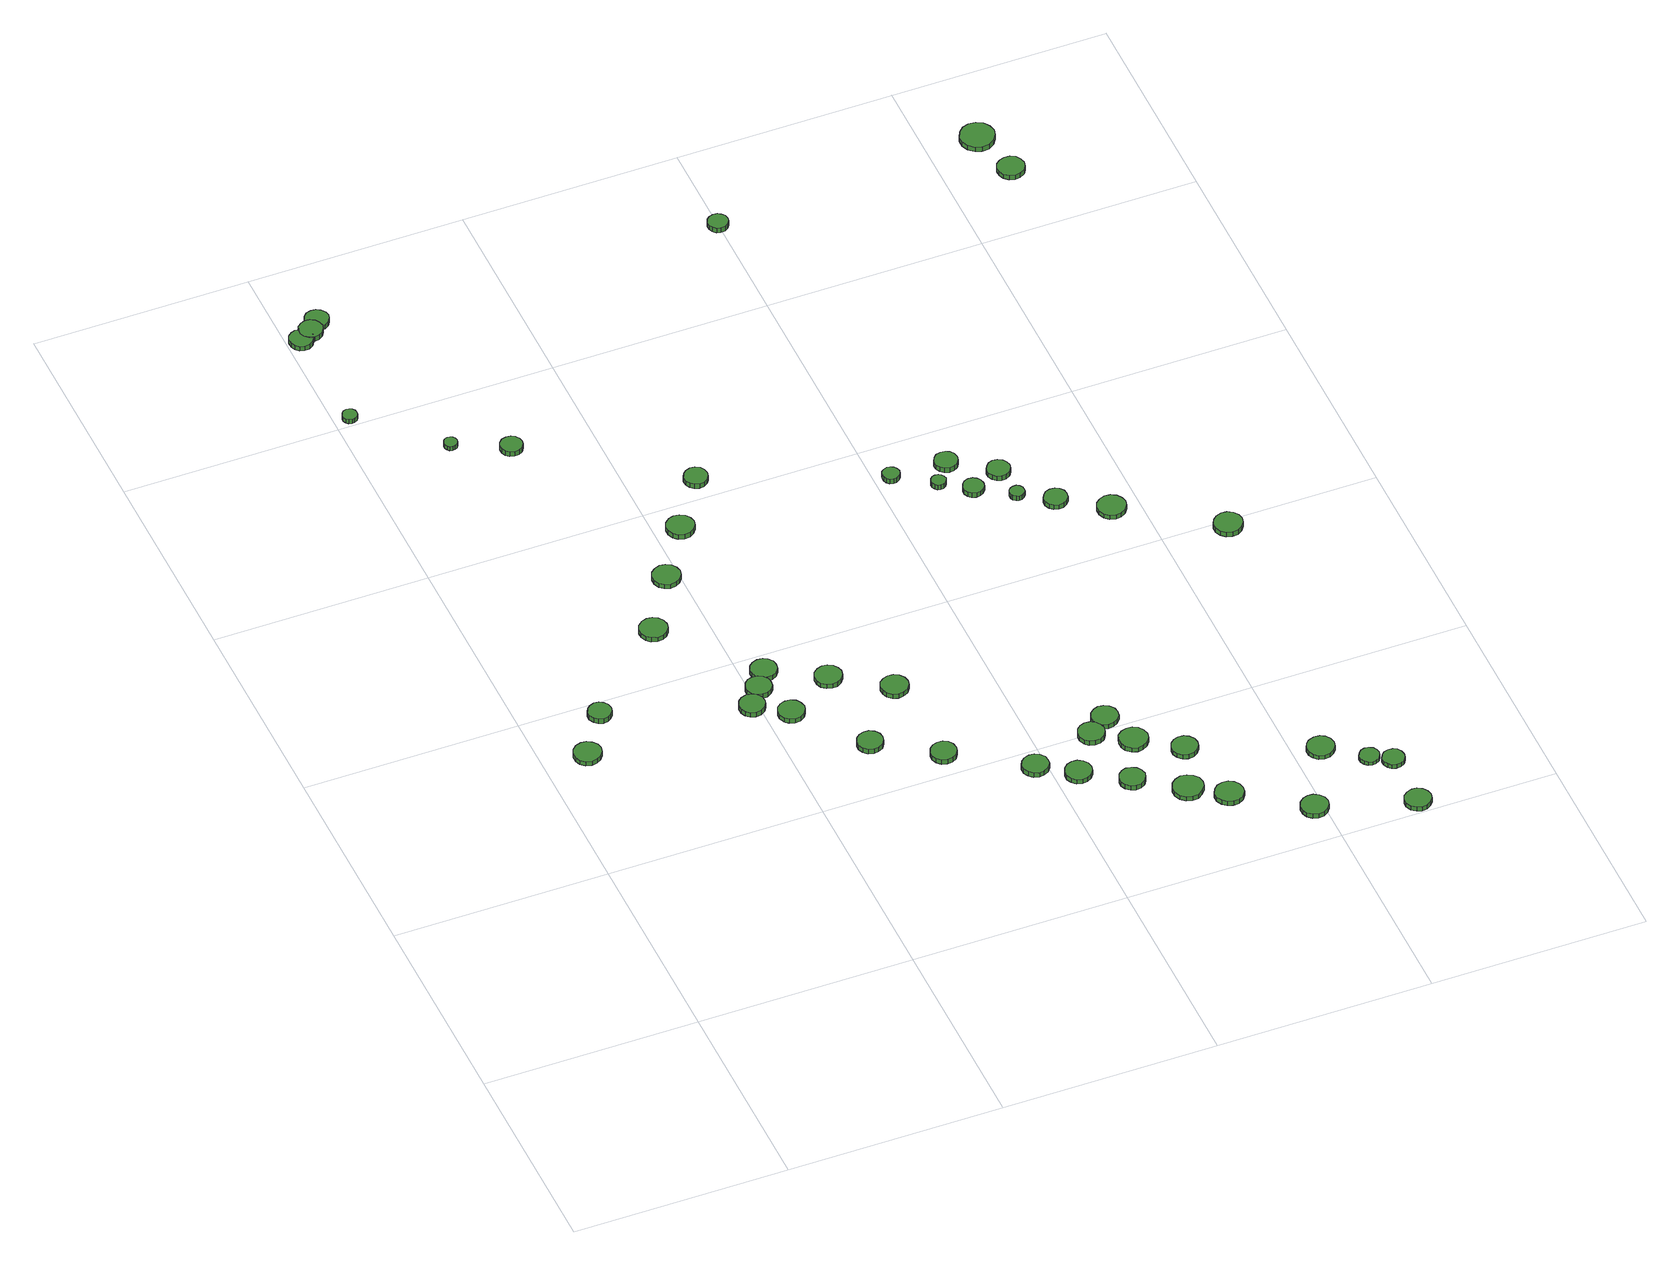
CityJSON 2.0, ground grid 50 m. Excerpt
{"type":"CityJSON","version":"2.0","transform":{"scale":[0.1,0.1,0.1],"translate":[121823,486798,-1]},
"CityObjects":{
"tree1":{"type":"SolitaryVegetationObject","attributes":{"function":"something"},"geometry":[{"type":"MultiSurface","lod":"1","boundaries":[[[0,1,2,3,4,5,6,7,8,9,10,11,12,13,14]],[[15,16,17,18,19,20,21,22,23,24,25,26,27,28,29]],[[0,29,28,1]],[[1,28,27,2]],[[2,27,26,3]],[[3,26,25,4]],[[4,25,24,5]],[[5,24,23,6]],[[6,23,22,7]],[[7,22,21,8]],[[8,21,20,9]],[[9,20,19,10]],[[10,19,18,11]],[[11,18,17,12]],[[12,17,16,13]],[[13,16,15,14]],[[14,15,29,0]]]}]},
"tree2":{"type":"SolitaryVegetationObject","attributes":{"function":"something"},"geometry":[{"type":"MultiSurface","lod":"1","boundaries":[[[30,31,32,33,34,35,36,37,38,39,40,41,42,43,44]],[[45,46,47,48,49,50,51,52,53,54,55,56,57,58,59]],[[30,59,58,31]],[[31,58,57,32]],[[32,57,56,33]],[[33,56,55,34]],[[34,55,54,35]],[[35,54,53,36]],[[36,53,52,37]],[[37,52,51,38]],[[38,51,50,39]],[[39,50,49,40]],[[40,49,48,41]],[[41,48,47,42]],[[42,47,46,43]],[[43,46,45,44]],[[44,45,59,30]]]}]},
"tree3":{"type":"SolitaryVegetationObject","attributes":{"function":"something"},"geometry":[{"type":"MultiSurface","lod":"1","boundaries":[[[60,61,62,63,64,65,66,67,68,69,70,71,72,73,74]],[[75,76,77,78,79,80,81,82,83,84,85,86,87,88,89]],[[60,89,88,61]],[[61,88,87,62]],[[62,87,86,63]],[[63,86,85,64]],[[64,85,84,65]],[[65,84,83,66]],[[66,83,82,67]],[[67,82,81,68]],[[68,81,80,69]],[[69,80,79,70]],[[70,79,78,71]],[[71,78,77,72]],[[72,77,76,73]],[[73,76,75,74]],[[74,75,89,60]]]}]},
"tree4":{"type":"SolitaryVegetationObject","attributes":{"function":"something"},"geometry":[{"type":"MultiSurface","lod":"1","boundaries":[[[90,91,92,93,94,95,96,97,98,99,100,101,102,103,104]],[[105,106,107,108,109,110,111,112,113,114,115,116,117,118,119]],[[90,119,118,91]],[[91,118,117,92]],[[92,117,116,93]],[[93,116,115,94]],[[94,115,114,95]],[[95,114,113,96]],[[96,113,112,97]],[[97,112,111,98]],[[98,111,110,99]],[[99,110,109,100]],[[100,109,108,101]],[[101,108,107,102]],[[102,107,106,103]],[[103,106,105,104]],[[104,105,119,90]]]}]},
"tree5":{"type":"SolitaryVegetationObject","attributes":{"function":"something"},"geometry":[{"type":"MultiSurface","lod":"1","boundaries":[[[120,121,122,123,124,125,126,127,128,129,130,131,132,133,134]],[[135,136,137,138,139,140,141,142,143,144,145,146,147,148,149]],[[120,149,148,121]],[[121,148,147,122]],[[122,147,146,123]],[[123,146,145,124]],[[124,145,144,125]],[[125,144,143,126]],[[126,143,142,127]],[[127,142,141,128]],[[128,141,140,129]],[[129,140,139,130]],[[130,139,138,131]],[[131,138,137,132]],[[132,137,136,133]],[[133,136,135,134]],[[134,135,149,120]]]}]},
"tree6":{"type":"SolitaryVegetationObject","attributes":{"function":"something"},"geometry":[{"type":"MultiSurface","lod":"1","boundaries":[[[150,151,152,153,154,155,156,157,158,159,160,161,162,163,164]],[[165,166,167,168,169,170,171,172,173,174,175,176,177,178,179]],[[150,179,178,151]],[[151,178,177,152]],[[152,177,176,153]],[[153,176,175,154]],[[154,175,174,155]],[[155,174,173,156]],[[156,173,172,157]],[[157,172,171,158]],[[158,171,170,159]],[[159,170,169,160]],[[160,169,168,161]],[[161,168,167,162]],[[162,167,166,163]],[[163,166,165,164]],[[164,165,179,150]]]}]},
"tree7":{"type":"SolitaryVegetationObject","attributes":{"function":"something"},"geometry":[{"type":"MultiSurface","lod":"1","boundaries":[[[180,181,182,183,184,185,186,187,188,189,190,191,192,193,194]],[[195,196,197,198,199,200,201,202,203,204,205,206,207,208,209]],[[180,209,208,181]],[[181,208,207,182]],[[182,207,206,183]],[[183,206,205,184]],[[184,205,204,185]],[[185,204,203,186]],[[186,203,202,187]],[[187,202,201,188]],[[188,201,200,189]],[[189,200,199,190]],[[190,199,198,191]],[[191,198,197,192]],[[192,197,196,193]],[[193,196,195,194]],[[194,195,209,180]]]}]},
"tree8":{"type":"SolitaryVegetationObject","attributes":{"function":"something"},"geometry":[{"type":"MultiSurface","lod":"1","boundaries":[[[210,211,212,213,214,215,216,217,218,219,220,221,222,223,224]],[[225,226,227,228,229,230,231,232,233,234,235,236,237,238,239]],[[210,239,238,211]],[[211,238,237,212]],[[212,237,236,213]],[[213,236,235,214]],[[214,235,234,215]],[[215,234,233,216]],[[216,233,232,217]],[[217,232,231,218]],[[218,231,230,219]],[[219,230,229,220]],[[220,229,228,221]],[[221,228,227,222]],[[222,227,226,223]],[[223,226,225,224]],[[224,225,239,210]]]}]},
"tree9":{"type":"SolitaryVegetationObject","attributes":{"function":"something"},"geometry":[{"type":"MultiSurface","lod":"1","boundaries":[[[240,241,242,243,244,245,246,247,248,249,250,251,252,253,254]],[[255,256,257,258,259,260,261,262,263,264,265,266,267,268,269]],[[240,269,268,241]],[[241,268,267,242]],[[242,267,266,243]],[[243,266,265,244]],[[244,265,264,245]],[[245,264,263,246]],[[246,263,262,247]],[[247,262,261,248]],[[248,261,260,249]],[[249,260,259,250]],[[250,259,258,251]],[[251,258,257,252]],[[252,257,256,253]],[[253,256,255,254]],[[254,255,269,240]]]}]},
"tree10":{"type":"SolitaryVegetationObject","attributes":{"function":"something"},"geometry":[{"type":"MultiSurface","lod":"1","boundaries":[[[270,271,272,273,274,275,276,277,278,279,280,281,282,283,284]],[[285,286,287,288,289,290,291,292,293,294,295,296,297,298,299]],[[270,299,298,271]],[[271,298,297,272]],[[272,297,296,273]],[[273,296,295,274]],[[274,295,294,275]],[[275,294,293,276]],[[276,293,292,277]],[[277,292,291,278]],[[278,291,290,279]],[[279,290,289,280]],[[280,289,288,281]],[[281,288,287,282]],[[282,287,286,283]],[[283,286,285,284]],[[284,285,299,270]]]}]},
"tree11":{"type":"SolitaryVegetationObject","attributes":{"function":"something"},"geometry":[{"type":"MultiSurface","lod":"1","boundaries":[[[300,301,302,303,304,305,306,307,308,309,310,311,312,313,314]],[[315,316,317,318,319,320,321,322,323,324,325,326,327,328,329]],[[300,329,328,301]],[[301,328,327,302]],[[302,327,326,303]],[[303,326,325,304]],[[304,325,324,305]],[[305,324,323,306]],[[306,323,322,307]],[[307,322,321,308]],[[308,321,320,309]],[[309,320,319,310]],[[310,319,318,311]],[[311,318,317,312]],[[312,317,316,313]],[[313,316,315,314]],[[314,315,329,300]]]}]},
"tree12":{"type":"SolitaryVegetationObject","attributes":{"function":"something"},"geometry":[{"type":"MultiSurface","lod":"1","boundaries":[[[330,331,332,333,334,335,336,337,338,339,340,341,342,343,344]],[[345,346,347,348,349,350,351,352,353,354,355,356,357,358,359]],[[330,359,358,331]],[[331,358,357,332]],[[332,357,356,333]],[[333,356,355,334]],[[334,355,354,335]],[[335,354,353,336]],[[336,353,352,337]],[[337,352,351,338]],[[338,351,350,339]],[[339,350,349,340]],[[340,349,348,341]],[[341,348,347,342]],[[342,347,346,343]],[[343,346,345,344]],[[344,345,359,330]]]}]},
"tree13":{"type":"SolitaryVegetationObject","attributes":{"function":"something"},"geometry":[{"type":"MultiSurface","lod":"1","boundaries":[[[360,361,362,363,364,365,366,367,368,369,370,371,372,373,374]],[[375,376,377,378,379,380,381,382,383,384,385,386,387,388,389]],[[360,389,388,361]],[[361,388,387,362]],[[362,387,386,363]],[[363,386,385,364]],[[364,385,384,365]],[[365,384,383,366]],[[366,383,382,367]],[[367,382,381,368]],[[368,381,380,369]],[[369,380,379,370]],[[370,379,378,371]],[[371,378,377,372]],[[372,377,376,373]],[[373,376,375,374]],[[374,375,389,360]]]}]},
"tree14":{"type":"SolitaryVegetationObject","attributes":{"function":"something"},"geometry":[{"type":"MultiSurface","lod":"1","boundaries":[[[390,391,392,393,394,395,396,397,398,399,400,401,402,403,404]],[[405,406,407,408,409,410,411,412,413,414,415,416,417,418,419]],[[390,419,418,391]],[[391,418,417,392]],[[392,417,416,393]],[[393,416,415,394]],[[394,415,414,395]],[[395,414,413,396]],[[396,413,412,397]],[[397,412,411,398]],[[398,411,410,399]],[[399,410,409,400]],[[400,409,408,401]],[[401,408,407,402]],[[402,407,406,403]],[[403,406,405,404]],[[404,405,419,390]]]}]},
"tree15":{"type":"SolitaryVegetationObject","attributes":{"function":"something"},"geometry":[{"type":"MultiSurface","lod":"1","boundaries":[[[420,421,422,423,424,425,426,427,428,429,430,431,432,433,434]],[[435,436,437,438,439,440,441,442,443,444,445,446,447,448,449]],[[420,449,448,421]],[[421,448,447,422]],[[422,447,446,423]],[[423,446,445,424]],[[424,445,444,425]],[[425,444,443,426]],[[426,443,442,427]],[[427,442,441,428]],[[428,441,440,429]],[[429,440,439,430]],[[430,439,438,431]],[[431,438,437,432]],[[432,437,436,433]],[[433,436,435,434]],[[434,435,449,420]]]}]},
"tree16":{"type":"SolitaryVegetationObject","attributes":{"function":"something"},"geometry":[{"type":"MultiSurface","lod":"1","boundaries":[[[450,451,452,453,454,455,456,457,458,459,460,461,462,463,464]],[[465,466,467,468,469,470,471,472,473,474,475,476,477,478,479]],[[450,479,478,451]],[[451,478,477,452]],[[452,477,476,453]],[[453,476,475,454]],[[454,475,474,455]],[[455,474,473,456]],[[456,473,472,457]],[[457,472,471,458]],[[458,471,470,459]],[[459,470,469,460]],[[460,469,468,461]],[[461,468,467,462]],[[462,467,466,463]],[[463,466,465,464]],[[464,465,479,450]]]}]},
"tree17":{"type":"SolitaryVegetationObject","attributes":{"function":"something"},"geometry":[{"type":"MultiSurface","lod":"1","boundaries":[[[480,481,482,483,484,485,486,487,488,489,490,491,492,493,494]],[[495,496,497,498,499,500,501,502,503,504,505,506,507,508,509]],[[480,509,508,481]],[[481,508,507,482]],[[482,507,506,483]],[[483,506,505,484]],[[484,505,504,485]],[[485,504,503,486]],[[486,503,502,487]],[[487,502,501,488]],[[488,501,500,489]],[[489,500,499,490]],[[490,499,498,491]],[[491,498,497,492]],[[492,497,496,493]],[[493,496,495,494]],[[494,495,509,480]]]}]},
"tree18":{"type":"SolitaryVegetationObject","attributes":{"function":"something"},"geometry":[{"type":"MultiSurface","lod":"1","boundaries":[[[510,511,512,513,514,515,516,517,518,519,520,521,522,523,524]],[[525,526,527,528,529,530,531,532,533,534,535,536,537,538,539]],[[510,539,538,511]],[[511,538,537,512]],[[512,537,536,513]],[[513,536,535,514]],[[514,535,534,515]],[[515,534,533,516]],[[516,533,532,517]],[[517,532,531,518]],[[518,531,530,519]],[[519,530,529,520]],[[520,529,528,521]],[[521,528,527,522]],[[522,527,526,523]],[[523,526,525,524]],[[524,525,539,510]]]}]},
"tree19":{"type":"SolitaryVegetationObject","attributes":{"function":"something"},"geometry":[{"type":"MultiSurface","lod":"1","boundaries":[[[540,541,542,543,544,545,546,547,548,549,550,551,552,553,554]],[[555,556,557,558,559,560,561,562,563,564,565,566,567,568,569]],[[540,569,568,541]],[[541,568,567,542]],[[542,567,566,543]],[[543,566,565,544]],[[544,565,564,545]],[[545,564,563,546]],[[546,563,562,547]],[[547,562,561,548]],[[548,561,560,549]],[[549,560,559,550]],[[550,559,558,551]],[[551,558,557,552]],[[552,557,556,553]],[[553,556,555,554]],[[554,555,569,540]]]}]},
"tree20":{"type":"SolitaryVegetationObject","attributes":{"function":"something"},"geometry":[{"type":"MultiSurface","lod":"1","boundaries":[[[570,571,572,573,574,575,576,577,578,579,580,581,582,583,584]],[[585,586,587,588,589,590,591,592,593,594,595,596,597,598,599]],[[570,599,598,571]],[[571,598,597,572]],[[572,597,596,573]],[[573,596,595,574]],[[574,595,594,575]],[[575,594,593,576]],[[576,593,592,577]],[[577,592,591,578]],[[578,591,590,579]],[[579,590,589,580]],[[580,589,588,581]],[[581,588,587,582]],[[582,587,586,583]],[[583,586,585,584]],[[584,585,599,570]]]}]},
"tree21":{"type":"SolitaryVegetationObject","attributes":{"function":"something"},"geometry":[{"type":"MultiSurface","lod":"1","boundaries":[[[600,601,602,603,604,605,606,607,608,609,610,611,612,613,614]],[[615,616,617,618,619,620,621,622,623,624,625,626,627,628,629]],[[600,629,628,601]],[[601,628,627,602]],[[602,627,626,603]],[[603,626,625,604]],[[604,625,624,605]],[[605,624,623,606]],[[606,623,622,607]],[[607,622,621,608]],[[608,621,620,609]],[[609,620,619,610]],[[610,619,618,611]],[[611,618,617,612]],[[612,617,616,613]],[[613,616,615,614]],[[614,615,629,600]]]}]},
"tree22":{"type":"SolitaryVegetationObject","attributes":{"function":"something"},"geometry":[{"type":"MultiSurface","lod":"1","boundaries":[[[630,631,632,633,634,635,636,637,638,639,640,641,642,643,644]],[[645,646,647,648,649,650,651,652,653,654,655,656,657,658,659]],[[630,659,658,631]],[[631,658,657,632]],[[632,657,656,633]],[[633,656,655,634]],[[634,655,654,635]],[[635,654,653,636]],[[636,653,652,637]],[[637,652,651,638]],[[638,651,650,639]],[[639,650,649,640]],[[640,649,648,641]],[[641,648,647,642]],[[642,647,646,643]],[[643,646,645,644]],[[644,645,659,630]]]}]},
"tree23":{"type":"SolitaryVegetationObject","attributes":{"function":"something"},"geometry":[{"type":"MultiSurface","lod":"1","boundaries":[[[660,661,662,663,664,665,666,667,668,669,670,671,672,673,674]],[[675,676,677,678,679,680,681,682,683,684,685,686,687,688,689]],[[660,689,688,661]],[[661,688,687,662]],[[662,687,686,663]],[[663,686,685,664]],[[664,685,684,665]],[[665,684,683,666]],[[666,683,682,667]],[[667,682,681,668]],[[668,681,680,669]],[[669,680,679,670]],[[670,679,678,671]],[[671,678,677,672]],[[672,677,676,673]],[[673,676,675,674]],[[674,675,689,660]]]}]},
"tree24":{"type":"SolitaryVegetationObject","attributes":{"function":"something"},"geometry":[{"type":"MultiSurface","lod":"1","boundaries":[[[690,691,692,693,694,695,696,697,698,699,700,701,702,703,704]],[[705,706,707,708,709,710,711,712,713,714,715,716,717,718,719]],[[690,719,718,691]],[[691,718,717,692]],[[692,717,716,693]],[[693,716,715,694]],[[694,715,714,695]],[[695,714,713,696]],[[696,713,712,697]],[[697,712,711,698]],[[698,711,710,699]],[[699,710,709,700]],[[700,709,708,701]],[[701,708,707,702]],[[702,707,706,703]],[[703,706,705,704]],[[704,705,719,690]]]}]},
"tree25":{"type":"SolitaryVegetationObject","attributes":{"function":"something"},"geometry":[{"type":"MultiSurface","lod":"1","boundaries":[[[720,721,722,723,724,725,726,727,728,729,730,731,732,733,734]],[[735,736,737,738,739,740,741,742,743,744,745,746,747,748,749]],[[720,749,748,721]],[[721,748,747,722]],[[722,747,746,723]],[[723,746,745,724]],[[724,745,744,725]],[[725,744,743,726]],[[726,743,742,727]],[[727,742,741,728]],[[728,741,740,729]],[[729,740,739,730]],[[730,739,738,731]],[[731,738,737,732]],[[732,737,736,733]],[[733,736,735,734]],[[734,735,749,720]]]}]},
"tree26":{"type":"SolitaryVegetationObject","attributes":{"function":"something"},"geometry":[{"type":"MultiSurface","lod":"1","boundaries":[[[750,751,752,753,754,755,756,757,758,759,760,761,762,763,764]],[[765,766,767,768,769,770,771,772,773,774,775,776,777,778,779]],[[750,779,778,751]],[[751,778,777,752]],[[752,777,776,753]],[[753,776,775,754]],[[754,775,774,755]],[[755,774,773,756]],[[756,773,772,757]],[[757,772,771,758]],[[758,771,770,759]],[[759,770,769,760]],[[760,769,768,761]],[[761,768,767,762]],[[762,767,766,763]],[[763,766,765,764]],[[764,765,779,750]]]}]},
"tree27":{"type":"SolitaryVegetationObject","attributes":{"function":"something"},"geometry":[{"type":"MultiSurface","lod":"1","boundaries":[[[780,781,782,783,784,785,786,787,788,789,790,791,792,793,794]],[[795,796,797,798,799,800,801,802,803,804,805,806,807,808,809]],[[780,809,808,781]],[[781,808,807,782]],[[782,807,806,783]],[[783,806,805,784]],[[784,805,804,785]],[[785,804,803,786]],[[786,803,802,787]],[[787,802,801,788]],[[788,801,800,789]],[[789,800,799,790]],[[790,799,798,791]],[[791,798,797,792]],[[792,797,796,793]],[[793,796,795,794]],[[794,795,809,780]]]}]},
"tree28":{"type":"SolitaryVegetationObject","attributes":{"function":"something"},"geometry":[{"type":"MultiSurface","lod":"1","boundaries":[[[810,811,812,813,814,815,816,817,818,819,820,821,822,823,824]],[[825,826,827,828,829,830,831,832,833,834,835,836,837,838,839]],[[810,839,838,811]],[[811,838,837,812]],[[812,837,836,813]],[[813,836,835,814]],[[814,835,834,815]],[[815,834,833,816]],[[816,833,832,817]],[[817,832,831,818]],[[818,831,830,819]],[[819,830,829,820]],[[820,829,828,821]],[[821,828,827,822]],[[822,827,826,823]],[[823,826,825,824]],[[824,825,839,810]]]}]},
"tree29":{"type":"SolitaryVegetationObject","attributes":{"function":"something"},"geometry":[{"type":"MultiSurface","lod":"1","boundaries":[[[840,841,842,843,844,845,846,847,848,849,850,851,852,853,854]],[[855,856,857,858,859,860,861,862,863,864,865,866,867,868,869]],[[840,869,868,841]],[[841,868,867,842]],[[842,867,866,843]],[[843,866,865,844]],[[844,865,864,845]],[[845,864,863,846]],[[846,863,862,847]],[[847,862,861,848]],[[848,861,860,849]],[[849,860,859,850]],[[850,859,858,851]],[[851,858,857,852]],[[852,857,856,853]],[[853,856,855,854]],[[854,855,869,840]]]}]},
"tree30":{"type":"SolitaryVegetationObject","attributes":{"function":"something"},"geometry":[{"type":"MultiSurface","lod":"1","boundaries":[[[870,871,872,873,874,875,876,877,878,879,880,881,882,883,884]],[[885,886,887,888,889,890,891,892,893,894,895,896,897,898,899]],[[870,899,898,871]],[[871,898,897,872]],[[872,897,896,873]],[[873,896,895,874]],[[874,895,894,875]],[[875,894,893,876]],[[876,893,892,877]],[[877,892,891,878]],[[878,891,890,879]],[[879,890,889,880]],[[880,889,888,881]],[[881,888,887,882]],[[882,887,886,883]],[[883,886,885,884]],[[884,885,899,870]]]}]},
"tree31":{"type":"SolitaryVegetationObject","attributes":{"function":"something"},"geometry":[{"type":"MultiSurface","lod":"1","boundaries":[[[900,901,902,903,904,905,906,907,908,909,910,911,912,913,914]],[[915,916,917,918,919,920,921,922,923,924,925,926,927,928,929]],[[900,929,928,901]],[[901,928,927,902]],[[902,927,926,903]],[[903,926,925,904]],[[904,925,924,905]],[[905,924,923,906]],[[906,923,922,907]],[[907,922,921,908]],[[908,921,920,909]],[[909,920,919,910]],[[910,919,918,911]],[[911,918,917,912]],[[912,917,916,913]],[[913,916,915,914]],[[914,915,929,900]]]}]},
"tree32":{"type":"SolitaryVegetationObject","attributes":{"function":"something"},"geometry":[{"type":"MultiSurface","lod":"1","boundaries":[[[930,931,932,933,934,935,936,937,938,939,940,941,942,943,944]],[[945,946,947,948,949,950,951,952,953,954,955,956,957,958,959]],[[930,959,958,931]],[[931,958,957,932]],[[932,957,956,933]],[[933,956,955,934]],[[934,955,954,935]],[[935,954,953,936]],[[936,953,952,937]],[[937,952,951,938]],[[938,951,950,939]],[[939,950,949,940]],[[940,949,948,941]],[[941,948,947,942]],[[942,947,946,943]],[[943,946,945,944]],[[944,945,959,930]]]}]},
"tree33":{"type":"SolitaryVegetationObject","attributes":{"function":"something"},"geometry":[{"type":"MultiSurface","lod":"1","boundaries":[[[960,961,962,963,964,965,966,967,968,969,970,971,972,973,974]],[[975,976,977,978,979,980,981,982,983,984,985,986,987,988,989]],[[960,989,988,961]],[[961,988,987,962]],[[962,987,986,963]],[[963,986,985,964]],[[964,985,984,965]],[[965,984,983,966]],[[966,983,982,967]],[[967,982,981,968]],[[968,981,980,969]],[[969,980,979,970]],[[970,979,978,971]],[[971,978,977,972]],[[972,977,976,973]],[[973,976,975,974]],[[974,975,989,960]]]}]},
"tree34":{"type":"SolitaryVegetationObject","attributes":{"function":"something"},"geometry":[{"type":"MultiSurface","lod":"1","boundaries":[[[990,991,992,993,994,995,996,997,998,999,1000,1001,1002,1003,1004]],[[1005,1006,1007,1008,1009,1010,1011,1012,1013,1014,1015,1016,1017,1018,1019]],[[990,1019,1018,991]],[[991,1018,1017,992]],[[992,1017,1016,993]],[[993,1016,1015,994]],[[994,1015,1014,995]],[[995,1014,1013,996]],[[996,1013,1012,997]],[[997,1012,1011,998]],[[998,1011,1010,999]],[[999,1010,1009,1000]],[[1000,1009,1008,1001]],[[1001,1008,1007,1002]],[[1002,1007,1006,1003]],[[1003,1006,1005,1004]],[[1004,1005,1019,990]]]}]},
"tree35":{"type":"SolitaryVegetationObject","attributes":{"function":"something"},"geometry":[{"type":"MultiSurface","lod":"1","boundaries":[[[1020,1021,1022,1023,1024,1025,1026,1027,1028,1029,1030,1031,1032,1033,1034]],[[1035,1036,1037,1038,1039,1040,1041,1042,1043,1044,1045,1046,1047,1048,1049]],[[1020,1049,1048,1021]],[[1021,1048,1047,1022]],[[1022,1047,1046,1023]],[[1023,1046,1045,1024]],[[1024,1045,1044,1025]],[[1025,1044,1043,1026]],[[1026,1043,1042,1027]],[[1027,1042,1041,1028]],[[1028,1041,1040,1029]],[[1029,1040,1039,1030]],[[1030,1039,1038,1031]],[[1031,1038,1037,1032]],[[1032,1037,1036,1033]],[[1033,1036,1035,1034]],[[1034,1035,1049,1020]]]}]},
"tree36":{"type":"SolitaryVegetationObject","attributes":{"function":"something"},"geometry":[{"type":"MultiSurface","lod":"1","boundaries":[[[1050,1051,1052,1053,1054,1055,1056,1057,1058,1059,1060,1061,1062,1063,1064]],[[1065,1066,1067,1068,1069,1070,1071,1072,1073,1074,1075,1076,1077,1078,1079]],[[1050,1079,1078,1051]],[[1051,1078,1077,1052]],[[1052,1077,1076,1053]],[[1053,1076,1075,1054]],[[1054,1075,1074,1055]],[[1055,1074,1073,1056]],[[1056,1073,1072,1057]],[[1057,1072,1071,1058]],[[1058,1071,1070,1059]],[[1059,1070,1069,1060]],[[1060,1069,1068,1061]],[[1061,1068,1067,1062]],[[1062,1067,1066,1063]],[[1063,1066,1065,1064]],[[1064,1065,1079,1050]]]}]},
"tree37":{"type":"SolitaryVegetationObject","attributes":{"function":"something"},"geometry":[{"type":"MultiSurface","lod":"1","boundaries":[[[1080,1081,1082,1083,1084,1085,1086,1087,1088,1089,1090,1091,1092,1093,1094]],[[1095,1096,1097,1098,1099,1100,1101,1102,1103,1104,1105,1106,1107,1108,1109]],[[1080,1109,1108,1081]],[[1081,1108,1107,1082]],[[1082,1107,1106,1083]],[[1083,1106,1105,1084]],[[1084,1105,1104,1085]],[[1085,1104,1103,1086]],[[1086,1103,1102,1087]],[[1087,1102,1101,1088]],[[1088,1101,1100,1089]],[[1089,1100,1099,1090]],[[1090,1099,1098,1091]],[[1091,1098,1097,1092]],[[1092,1097,1096,1093]],[[1093,1096,1095,1094]],[[1094,1095,1109,1080]]]}]},
"tree38":{"type":"SolitaryVegetationObject","attributes":{"function":"something"},"geometry":[{"type":"MultiSurface","lod":"1","boundaries":[[[1110,1111,1112,1113,1114,1115,1116,1117,1118,1119,1120,1121,1122,1123,1124]],[[1125,1126,1127,1128,1129,1130,1131,1132,1133,1134,1135,1136,1137,1138,1139]],[[1110,1139,1138,1111]],[[1111,1138,1137,1112]],[[1112,1137,1136,1113]],[[1113,1136,1135,1114]],[[1114,1135,1134,1115]],[[1115,1134,1133,1116]],[[1116,1133,1132,1117]],[[1117,1132,1131,1118]],[[1118,1131,1130,1119]],[[1119,1130,1129,1120]],[[1120,1129,1128,1121]],[[1121,1128,1127,1122]],[[1122,1127,1126,1123]],[[1123,1126,1125,1124]],[[1124,1125,1139,1110]]]}]},
"tree39":{"type":"SolitaryVegetationObject","attributes":{"function":"something"},"geometry":[{"type":"MultiSurface","lod":"1","boundaries":[[[1140,1141,1142,1143,1144,1145,1146,1147,1148,1149,1150,1151,1152,1153,1154]],[[1155,1156,1157,1158,1159,1160,1161,1162,1163,1164,1165,1166,1167,1168,1169]],[[1140,1169,1168,1141]],[[1141,1168,1167,1142]],[[1142,1167,1166,1143]],[[1143,1166,1165,1144]],[[1144,1165,1164,1145]],[[1145,1164,1163,1146]],[[1146,1163,1162,1147]],[[1147,1162,1161,1148]],[[1148,1161,1160,1149]],[[1149,1160,1159,1150]],[[1150,1159,1158,1151]],[[1151,1158,1157,1152]],[[1152,1157,1156,1153]],[[1153,1156,1155,1154]],[[1154,1155,1169,1140]]]}]},
"tree40":{"type":"SolitaryVegetationObject","attributes":{"function":"something"},"geometry":[{"type":"MultiSurface","lod":"1","boundaries":[[[1170,1171,1172,1173,1174,1175,1176,1177,1178,1179,1180,1181,1182,1183,1184]],[[1185,1186,1187,1188,1189,1190,1191,1192,1193,1194,1195,1196,1197,1198,1199]],[[1170,1199,1198,1171]],[[1171,1198,1197,1172]],[[1172,1197,1196,1173]],[[1173,1196,1195,1174]],[[1174,1195,1194,1175]],[[1175,1194,1193,1176]],[[1176,1193,1192,1177]],[[1177,1192,1191,1178]],[[1178,1191,1190,1179]],[[1179,1190,1189,1180]],[[1180,1189,1188,1181]],[[1181,1188,1187,1182]],[[1182,1187,1186,1183]],[[1183,1186,1185,1184]],[[1184,1185,1199,1170]]]}]},
"tree41":{"type":"SolitaryVegetationObject","attributes":{"function":"something"},"geometry":[{"type":"MultiSurface","lod":"1","boundaries":[[[1200,1201,1202,1203,1204,1205,1206,1207,1208,1209,1210,1211,1212,1213,1214]],[[1215,1216,1217,1218,1219,1220,1221,1222,1223,1224,1225,1226,1227,1228,1229]],[[1200,1229,1228,1201]],[[1201,1228,1227,1202]],[[1202,1227,1226,1203]],[[1203,1226,1225,1204]],[[1204,1225,1224,1205]],[[1205,1224,1223,1206]],[[1206,1223,1222,1207]],[[1207,1222,1221,1208]],[[1208,1221,1220,1209]],[[1209,1220,1219,1210]],[[1210,1219,1218,1211]],[[1211,1218,1217,1212]],[[1212,1217,1216,1213]],[[1213,1216,1215,1214]],[[1214,1215,1229,1200]]]}]},
"tree42":{"type":"SolitaryVegetationObject","attributes":{"function":"something"},"geometry":[{"type":"MultiSurface","lod":"1","boundaries":[[[1230,1231,1232,1233,1234,1235,1236,1237,1238,1239,1240,1241,1242,1243,1244]],[[1245,1246,1247,1248,1249,1250,1251,1252,1253,1254,1255,1256,1257,1258,1259]],[[1230,1259,1258,1231]],[[1231,1258,1257,1232]],[[1232,1257,1256,1233]],[[1233,1256,1255,1234]],[[1234,1255,1254,1235]],[[1235,1254,1253,1236]],[[1236,1253,1252,1237]],[[1237,1252,1251,1238]],[[1238,1251,1250,1239]],[[1239,1250,1249,1240]],[[1240,1249,1248,1241]],[[1241,1248,1247,1242]],[[1242,1247,1246,1243]],[[1243,1246,1245,1244]],[[1244,1245,1259,1230]]]}]},
"tree43":{"type":"SolitaryVegetationObject","attributes":{"function":"something"},"geometry":[{"type":"MultiSurface","lod":"1","boundaries":[[[1260,1261,1262,1263,1264,1265,1266,1267,1268,1269,1270,1271,1272,1273,1274]],[[1275,1276,1277,1278,1279,1280,1281,1282,1283,1284,1285,1286,1287,1288,1289]],[[1260,1289,1288,1261]],[[1261,1288,1287,1262]],[[1262,1287,1286,1263]],[[1263,1286,1285,1264]],[[1264,1285,1284,1265]],[[1265,1284,1283,1266]],[[1266,1283,1282,1267]],[[1267,1282,1281,1268]],[[1268,1281,1280,1269]],[[1269,1280,1279,1270]],[[1270,1279,1278,1271]],[[1271,1278,1277,1272]],[[1272,1277,1276,1273]],[[1273,1276,1275,1274]],[[1274,1275,1289,1260]]]}]},
"tree44":{"type":"SolitaryVegetationObject","attributes":{"function":"something"},"geometry":[{"type":"MultiSurface","lod":"1","boundaries":[[[1290,1291,1292,1293,1294,1295,1296,1297,1298,1299,1300,1301,1302,1303,1304]],[[1305,1306,1307,1308,1309,1310,1311,1312,1313,1314,1315,1316,1317,1318,1319]],[[1290,1319,1318,1291]],[[1291,1318,1317,1292]],[[1292,1317,1316,1293]],[[1293,1316,1315,1294]],[[1294,1315,1314,1295]],[[1295,1314,1313,1296]],[[1296,1313,1312,1297]],[[1297,1312,1311,1298]],[[1298,1311,1310,1299]],[[1299,1310,1309,1300]],[[1300,1309,1308,1301]],[[1301,1308,1307,1302]],[[1302,1307,1306,1303]],[[1303,1306,1305,1304]],[[1304,1305,1319,1290]]]}]},
"tree45":{"type":"SolitaryVegetationObject","attributes":{"function":"something"},"geometry":[{"type":"MultiSurface","lod":"1","boundaries":[[[1320,1321,1322,1323,1324,1325,1326,1327,1328,1329,1330,1331,1332,1333,1334]],[[1335,1336,1337,1338,1339,1340,1341,1342,1343,1344,1345,1346,1347,1348,1349]],[[1320,1349,1348,1321]],[[1321,1348,1347,1322]],[[1322,1347,1346,1323]],[[1323,1346,1345,1324]],[[1324,1345,1344,1325]],[[1325,1344,1343,1326]],[[1326,1343,1342,1327]],[[1327,1342,1341,1328]],[[1328,1341,1340,1329]],[[1329,1340,1339,1330]],[[1330,1339,1338,1331]],[[1331,1338,1337,1332]],[[1332,1337,1336,1333]],[[1333,1336,1335,1334]],[[1334,1335,1349,1320]]]}]},
"tree46":{"type":"SolitaryVegetationObject","attributes":{"function":"something"},"geometry":[{"type":"MultiSurface","lod":"1","boundaries":[[[1350,1351,1352,1353,1354,1355,1356,1357,1358,1359,1360,1361,1362,1363,1364]],[[1365,1366,1367,1368,1369,1370,1371,1372,1373,1374,1375,1376,1377,1378,1379]],[[1350,1379,1378,1351]],[[1351,1378,1377,1352]],[[1352,1377,1376,1353]],[[1353,1376,1375,1354]],[[1354,1375,1374,1355]],[[1355,1374,1373,1356]],[[1356,1373,1372,1357]],[[1357,1372,1371,1358]],[[1358,1371,1370,1359]],[[1359,1370,1369,1360]],[[1360,1369,1368,1361]],[[1361,1368,1367,1362]],[[1362,1367,1366,1363]],[[1363,1366,1365,1364]],[[1364,1365,1379,1350]]]}]}
},
"vertices":[
[133,855,20],[130,868,20],[122,878,20],[111,885,20],[98,886,20],[85,882,20],[75,873,20],[70,861,20],[70,848,20],[75,836,20],[85,827,20],[98,823,20],[111,825,20],[122,831,20],[130,842,20],[130,842,8],[122,831,8],[111,825,8],[98,823,8],[85,827,8],[75,836,8],[70,848,8],[70,861,8],[75,873,8],[85,882,8],[98,886,8],[111,885,8],[122,878,8],[130,868,8],[133,855,8],
[201,962,20],[199,973,20],[192,982,20],[183,988,20],[172,989,20],[161,985,20],[153,978,20],[148,968,20],[148,957,20],[153,946,20],[161,939,20],[172,935,20],[183,937,20],[192,942,20],[199,951,20],[199,951,7],[192,942,7],[183,937,7],[172,935,7],[161,939,7],[153,946,7],[148,957,7],[148,968,7],[153,978,7],[161,985,7],[172,989,7],[183,988,7],[192,982,7],[199,973,7],[201,962,7],
[51,2018,24],[50,2025,24],[46,2031,24],[40,2034,24],[33,2035,24],[26,2033,24],[21,2028,24],[18,2021,24],[18,2014,24],[21,2008,24],[26,2003,24],[33,2001,24],[40,2002,24],[46,2005,24],[50,2011,24],[50,2011,12],[46,2005,12],[40,2002,12],[33,2001,12],[26,2003,12],[21,2008,12],[18,2014,12],[18,2021,12],[21,2028,12],[26,2033,12],[33,2035,12],[40,2034,12],[46,2031,12],[50,2025,12],[51,2018,12],
[57,2275,26],[54,2286,26],[48,2295,26],[38,2301,26],[26,2302,26],[16,2299,26],[7,2291,26],[3,2281,26],[3,2269,26],[7,2259,26],[16,2251,26],[26,2248,26],[38,2249,26],[48,2255,26],[54,2264,26],[54,2264,14],[48,2255,14],[38,2249,14],[26,2248,14],[16,2251,14],[7,2259,14],[3,2269,14],[3,2281,14],[7,2291,14],[16,2299,14],[26,2302,14],[38,2301,14],[48,2295,14],[54,2286,14],[57,2275,14],
[412,1154,22],[409,1167,22],[401,1178,22],[390,1185,22],[377,1186,22],[364,1182,22],[354,1173,22],[349,1161,22],[349,1148,22],[354,1136,22],[364,1127,22],[377,1123,22],[390,1124,22],[401,1131,22],[409,1141,22],[409,1141,9],[401,1131,9],[390,1124,9],[377,1123,9],[364,1127,9],[354,1136,9],[349,1148,9],[349,1161,9],[354,1173,9],[364,1182,9],[377,1186,9],[390,1185,9],[401,1178,9],[409,1167,9],[412,1154,9],
[514,855,21],[512,867,21],[505,877,21],[494,883,21],[482,885,21],[470,881,21],[461,873,21],[456,862,21],[456,849,21],[461,838,21],[470,830,21],[482,826,21],[494,828,21],[505,834,21],[512,844,21],[512,844,8],[505,834,8],[494,828,8],[482,826,8],[470,830,8],[461,838,8],[456,849,8],[456,862,8],[461,873,8],[470,881,8],[482,885,8],[494,883,8],[505,877,8],[512,867,8],[514,855,8],
[209,1838,42],[208,1844,42],[204,1849,42],[199,1852,42],[192,1853,42],[186,1851,42],[182,1847,42],[179,1841,42],[179,1835,42],[182,1829,42],[186,1824,42],[192,1822,42],[199,1823,42],[204,1826,42],[208,1831,42],[208,1831,30],[204,1826,30],[199,1823,30],[192,1822,30],[186,1824,30],[182,1829,30],[179,1835,30],[179,1841,30],[182,1847,30],[186,1851,30],[192,1853,30],[199,1852,30],[204,1849,30],[208,1844,30],[209,1838,30],
[87,2294,27],[84,2305,27],[78,2314,27],[68,2320,27],[57,2321,27],[46,2317,27],[37,2310,27],[33,2299,27],[33,2288,27],[37,2278,27],[46,2270,27],[57,2266,27],[68,2268,27],[78,2273,27],[84,2283,27],[84,2283,14],[78,2273,14],[68,2268,14],[57,2266,14],[46,2270,14],[37,2278,14],[33,2288,14],[33,2299,14],[37,2310,14],[46,2317,14],[57,2321,14],[68,2320,14],[78,2314,14],[84,2305,14],[87,2294,14],
[112,2319,26],[109,2330,26],[102,2339,26],[93,2345,26],[81,2346,26],[70,2343,26],[62,2335,26],[57,2325,26],[57,2313,26],[62,2303,26],[70,2295,26],[81,2292,26],[93,2293,26],[102,2299,26],[109,2308,26],[109,2308,14],[102,2299,14],[93,2293,14],[81,2292,14],[70,2295,14],[62,2303,14],[57,2313,14],[57,2325,14],[62,2335,14],[70,2343,14],[81,2346,14],[93,2345,14],[102,2339,14],[109,2330,14],[112,2319,14],
[549,903,20],[547,915,20],[540,925,20],[529,931,20],[517,932,20],[505,929,20],[496,920,20],[491,909,20],[491,897,20],[496,886,20],[505,878,20],[517,874,20],[529,875,20],[540,881,20],[547,891,20],[547,891,7],[540,881,7],[529,875,7],[517,874,7],[505,878,7],[496,886,7],[491,897,7],[491,909,7],[496,920,7],[505,929,7],[517,932,7],[529,931,7],[540,925,7],[547,915,7],[549,903,7],
[586,806,20],[583,818,20],[576,829,20],[565,835,20],[552,836,20],[540,832,20],[531,824,20],[526,812,20],[526,800,20],[531,788,20],[540,780,20],[552,776,20],[565,777,20],[576,784,20],[583,794,20],[583,794,8],[576,784,8],[565,777,8],[552,776,8],[540,780,8],[531,788,8],[526,800,8],[526,812,8],[531,824,8],[540,832,8],[552,836,8],[565,835,8],[576,829,8],[583,818,8],[586,806,8],
[580,949,20],[578,961,20],[570,971,20],[560,977,20],[547,978,20],[535,974,20],[526,966,20],[521,955,20],[521,942,20],[526,931,20],[535,923,20],[547,919,20],[560,920,20],[570,926,20],[578,936,20],[578,936,7],[570,926,7],[560,920,7],[547,919,7],[535,923,7],[526,931,7],[521,942,7],[521,955,7],[526,966,7],[535,974,7],[547,978,7],[560,977,7],[570,971,7],[578,961,7],[580,949,7],
[340,1788,34],[338,1798,34],[332,1807,34],[323,1812,34],[312,1813,34],[302,1810,34],[294,1803,34],[290,1793,34],[290,1783,34],[294,1773,34],[302,1766,34],[312,1763,34],[323,1764,34],[332,1769,34],[338,1778,34],[338,1778,21],[332,1769,21],[323,1764,21],[312,1763,21],[302,1766,21],[294,1773,21],[290,1783,21],[290,1793,21],[294,1803,21],[302,1810,21],[312,1813,21],[323,1812,21],[332,1807,21],[338,1798,21],[340,1788,21],
[501,1294,24],[498,1307,24],[490,1318,24],[479,1324,24],[466,1326,24],[453,1321,24],[443,1313,24],[438,1301,24],[438,1287,24],[443,1275,24],[453,1267,24],[466,1262,24],[479,1264,24],[490,1270,24],[498,1281,24],[498,1281,12],[490,1270,12],[479,1264,12],[466,1262,12],[453,1267,12],[443,1275,12],[438,1287,12],[438,1301,12],[443,1313,12],[453,1321,12],[466,1326,12],[479,1324,12],[490,1318,12],[498,1307,12],[501,1294,12],
[704,654,19],[702,666,19],[695,676,19],[684,682,19],[672,683,19],[660,679,19],[651,671,19],[646,660,19],[646,648,19],[651,637,19],[660,628,19],[672,625,19],[684,626,19],[695,632,19],[702,642,19],[702,642,6],[695,632,6],[684,626,6],[672,625,6],[660,628,6],[651,637,6],[646,648,6],[646,660,6],[651,671,6],[660,679,6],[672,683,6],[684,682,6],[695,676,6],[702,666,6],[704,654,6],
[702,877,19],[699,889,19],[692,899,19],[681,906,19],[668,907,19],[656,903,19],[646,895,19],[641,883,19],[641,870,19],[646,858,19],[656,850,19],[668,846,19],[681,847,19],[692,854,19],[699,864,19],[699,864,7],[692,854,7],[681,847,7],[668,846,7],[656,850,7],[646,858,7],[641,870,7],[641,883,7],[646,895,7],[656,903,7],[668,907,7],[681,906,7],[692,899,7],[699,889,7],[702,877,7],
[837,562,20],[835,574,20],[828,584,20],[817,590,20],[805,591,20],[793,587,20],[784,579,20],[779,568,20],[779,556,20],[784,545,20],[793,536,20],[805,533,20],[817,534,20],[828,540,20],[835,550,20],[835,550,7],[828,540,7],[817,534,7],[805,533,7],[793,536,7],[784,545,7],[779,556,7],[779,568,7],[784,579,7],[793,587,7],[805,591,7],[817,590,7],[828,584,7],[835,574,7],[837,562,7],
[586,1419,30],[583,1432,30],[575,1443,30],[564,1449,30],[551,1451,30],[538,1447,30],[528,1438,30],[523,1426,30],[523,1413,30],[528,1401,30],[538,1392,30],[551,1388,30],[564,1389,30],[575,1396,30],[583,1406,30],[583,1406,17],[575,1396,17],[564,1389,17],[551,1388,17],[538,1392,17],[528,1401,17],[523,1413,17],[523,1426,17],[528,1438,17],[538,1447,17],[551,1451,17],[564,1449,17],[575,1443,17],[583,1432,17],[586,1419,17],
[822,793,19],[819,806,19],[811,817,19],[800,823,19],[787,824,19],[775,820,19],[765,812,19],[760,800,19],[760,787,19],[765,775,19],[775,766,19],[787,762,19],[800,764,19],[811,770,19],[819,781,19],[819,781,7],[811,770,7],[800,764,7],[787,762,7],[775,766,7],[765,775,7],[760,787,7],[760,800,7],[765,812,7],[775,820,7],[787,824,7],[800,823,7],[811,817,7],[819,806,7],[822,793,7],
[668,1542,36],[666,1553,36],[660,1562,36],[650,1568,36],[639,1569,36],[628,1565,36],[620,1558,36],[615,1548,36],[615,1536,36],[620,1526,36],[628,1519,36],[639,1515,36],[650,1516,36],[660,1522,36],[666,1531,36],[666,1531,23],[660,1522,23],[650,1516,23],[639,1515,23],[628,1519,23],[620,1526,23],[615,1536,23],[615,1548,23],[620,1558,23],[628,1565,23],[639,1569,23],[650,1568,23],[660,1562,23],[666,1553,23],[668,1542,23],
[1004,448,20],[1002,461,20],[994,471,20],[983,477,20],[971,478,20],[959,474,20],[950,466,20],[944,455,20],[944,442,20],[950,431,20],[959,422,20],[971,418,20],[983,420,20],[994,426,20],[1002,436,20],[1002,436,7],[994,426,7],[983,420,7],[971,418,7],[959,422,7],[950,431,7],[944,442,7],[944,455,7],[950,466,7],[959,474,7],[971,478,7],[983,477,7],[994,471,7],[1002,461,7],[1004,448,7],
[1083,394,19],[1080,407,19],[1072,417,19],[1061,424,19],[1049,425,19],[1037,421,19],[1027,412,19],[1022,401,19],[1022,388,19],[1027,376,19],[1037,368,19],[1049,364,19],[1061,365,19],[1072,372,19],[1080,382,19],[1080,382,7],[1072,372,7],[1061,365,7],[1049,364,7],[1037,368,7],[1027,376,7],[1022,388,7],[1022,401,7],[1027,412,7],[1037,421,7],[1049,425,7],[1061,424,7],[1072,417,7],[1080,407,7],[1083,394,7],
[1180,330,20],[1177,342,20],[1170,352,20],[1159,358,20],[1147,360,20],[1136,356,20],[1127,348,20],[1122,336,20],[1122,324,20],[1127,313,20],[1136,305,20],[1147,301,20],[1159,302,20],[1170,308,20],[1177,318,20],[1177,318,7],[1170,308,7],[1159,302,7],[1147,301,7],[1136,305,7],[1127,313,7],[1122,324,7],[1122,336,7],[1127,348,7],[1136,356,7],[1147,360,7],[1159,358,7],[1170,352,7],[1177,342,7],[1180,330,7],
[1154,494,20],[1151,506,20],[1144,516,20],[1133,523,20],[1120,524,20],[1108,520,20],[1099,512,20],[1094,500,20],[1094,488,20],[1099,476,20],[1108,468,20],[1120,464,20],[1133,465,20],[1144,472,20],[1151,482,20],[1151,482,7],[1144,472,7],[1133,465,7],[1120,464,7],[1108,468,7],[1099,476,7],[1094,488,7],[1094,500,7],[1099,512,7],[1108,520,7],[1120,524,7],[1133,523,7],[1144,516,7],[1151,506,7],[1154,494,7],
[1285,258,19],[1282,273,19],[1273,284,19],[1261,291,19],[1246,293,19],[1233,288,19],[1222,279,19],[1216,266,19],[1216,251,19],[1222,238,19],[1233,228,19],[1246,224,19],[1261,225,19],[1273,233,19],[1282,244,19],[1282,244,7],[1273,233,7],[1261,225,7],[1246,224,7],[1233,228,7],[1222,238,7],[1216,251,7],[1216,266,7],[1222,279,7],[1233,288,7],[1246,293,7],[1261,291,7],[1273,284,7],[1282,273,7],[1285,258,7],
[1200,530,19],[1198,543,19],[1190,553,19],[1179,559,19],[1167,561,19],[1155,557,19],[1145,548,19],[1140,537,19],[1140,524,19],[1145,513,19],[1155,504,19],[1167,500,19],[1179,502,19],[1190,508,19],[1198,518,19],[1198,518,7],[1190,508,7],[1179,502,7],[1167,500,7],[1155,504,7],[1145,513,7],[1140,524,7],[1140,537,7],[1145,548,7],[1155,557,7],[1167,561,7],[1179,559,7],[1190,553,7],[1198,543,7],[1200,530,7],
[1233,442,19],[1230,456,19],[1222,467,19],[1210,474,19],[1197,475,19],[1184,471,19],[1173,462,19],[1168,449,19],[1168,435,19],[1173,423,19],[1184,414,19],[1197,409,19],[1210,411,19],[1222,418,19],[1230,429,19],[1230,429,7],[1222,418,7],[1210,411,7],[1197,409,7],[1184,414,7],[1173,423,7],[1168,435,7],[1168,449,7],[1173,462,7],[1184,471,7],[1197,475,7],[1210,474,7],[1222,467,7],[1230,456,7],[1233,442,7],
[1358,208,19],[1355,221,19],[1347,232,19],[1335,239,19],[1322,240,19],[1309,236,19],[1299,227,19],[1293,215,19],[1293,201,19],[1299,189,19],[1309,180,19],[1322,176,19],[1335,177,19],[1347,184,19],[1355,195,19],[1355,195,7],[1347,184,7],[1335,177,7],[1322,176,7],[1309,180,7],[1299,189,7],[1293,201,7],[1293,215,7],[1299,227,7],[1309,236,7],[1322,240,7],[1335,239,7],[1347,232,7],[1355,221,7],[1358,208,7],
[1322,377,19],[1320,389,19],[1312,400,19],[1302,406,19],[1289,407,19],[1277,403,19],[1268,395,19],[1263,383,19],[1263,371,19],[1268,360,19],[1277,351,19],[1289,347,19],[1302,349,19],[1312,355,19],[1320,365,19],[1320,365,7],[1312,355,7],[1302,349,7],[1289,347,7],[1277,351,7],[1268,360,7],[1263,371,7],[1263,383,7],[1268,395,7],[1277,403,7],[1289,407,7],[1302,406,7],[1312,400,7],[1320,389,7],[1322,377,7],
[1052,1389,34],[1050,1397,34],[1045,1404,34],[1038,1408,34],[1030,1409,34],[1022,1406,34],[1016,1401,34],[1013,1393,34],[1013,1385,34],[1016,1378,34],[1022,1372,34],[1030,1370,34],[1038,1370,34],[1045,1375,34],[1050,1381,34],[1050,1381,21],[1045,1375,21],[1038,1370,21],[1030,1370,21],[1022,1372,21],[1016,1378,21],[1013,1385,21],[1013,1393,21],[1016,1401,21],[1022,1406,21],[1030,1409,21],[1038,1408,21],[1045,1404,21],[1050,1397,21],[1052,1389,21],
[1510,100,19],[1507,113,19],[1499,123,19],[1488,130,19],[1475,131,19],[1463,127,19],[1453,118,19],[1448,107,19],[1448,94,19],[1453,82,19],[1463,73,19],[1475,69,19],[1488,70,19],[1499,77,19],[1507,87,19],[1507,87,7],[1499,77,7],[1488,70,7],[1475,69,7],[1463,73,7],[1453,82,7],[1448,94,7],[1448,107,7],[1453,118,7],[1463,127,7],[1475,131,7],[1488,130,7],[1499,123,7],[1507,113,7],[1510,100,7],
[1136,1331,33],[1134,1338,33],[1130,1343,33],[1124,1347,33],[1117,1348,33],[1110,1346,33],[1105,1341,33],[1102,1334,33],[1102,1327,33],[1105,1321,33],[1110,1316,33],[1117,1314,33],[1124,1315,33],[1130,1318,33],[1134,1324,33],[1134,1324,20],[1130,1318,20],[1124,1315,20],[1117,1314,20],[1110,1316,20],[1105,1321,20],[1102,1327,20],[1102,1334,20],[1105,1341,20],[1110,1346,20],[1117,1348,20],[1124,1347,20],[1130,1343,20],[1134,1338,20],[1136,1331,20],
[1205,1287,32],[1203,1297,32],[1197,1305,32],[1189,1310,32],[1179,1311,32],[1169,1308,32],[1162,1301,32],[1158,1292,32],[1158,1282,32],[1162,1273,32],[1169,1266,32],[1179,1263,32],[1189,1264,32],[1197,1269,32],[1203,1277,32],[1203,1277,19],[1197,1269,19],[1189,1264,19],[1179,1263,19],[1169,1266,19],[1162,1273,19],[1158,1282,19],[1158,1292,19],[1162,1301,19],[1169,1308,19],[1179,1311,19],[1189,1310,19],[1197,1305,19],[1203,1297,19],[1205,1287,19],
[1184,1383,33],[1182,1394,33],[1175,1403,33],[1166,1408,33],[1155,1409,33],[1144,1406,33],[1136,1398,33],[1131,1388,33],[1131,1377,33],[1136,1367,33],[1144,1360,33],[1155,1356,33],[1166,1358,33],[1175,1363,33],[1182,1372,33],[1182,1372,20],[1175,1363,20],[1166,1358,20],[1155,1356,20],[1144,1360,20],[1136,1367,20],[1131,1377,20],[1131,1388,20],[1136,1398,20],[1144,1406,20],[1155,1409,20],[1166,1408,20],[1175,1403,20],[1182,1394,20],[1184,1383,20],
[1278,1235,32],[1277,1242,32],[1273,1248,32],[1267,1252,32],[1259,1252,32],[1253,1250,32],[1247,1245,32],[1245,1239,32],[1245,1232,32],[1247,1225,32],[1253,1221,32],[1259,1218,32],[1267,1219,32],[1273,1223,32],[1277,1228,32],[1277,1228,19],[1273,1223,19],[1267,1219,19],[1259,1218,19],[1253,1221,19],[1247,1225,19],[1245,1232,19],[1245,1239,19],[1247,1245,19],[1253,1250,19],[1259,1252,19],[1267,1252,19],[1273,1248,19],[1277,1242,19],[1278,1235,19],
[1593,263,19],[1590,276,19],[1582,287,19],[1571,293,19],[1558,294,19],[1545,290,19],[1536,282,19],[1530,270,19],[1530,256,19],[1536,244,19],[1545,236,19],[1558,232,19],[1571,233,19],[1582,240,19],[1590,250,19],[1590,250,8],[1582,240,8],[1571,233,8],[1558,232,8],[1545,236,8],[1536,244,8],[1530,256,8],[1530,270,8],[1536,282,8],[1545,290,8],[1558,294,8],[1571,293,8],[1582,287,8],[1590,276,8],[1593,263,8],
[1279,1317,32],[1276,1327,32],[1270,1336,32],[1260,1342,32],[1249,1343,32],[1239,1340,32],[1231,1332,32],[1226,1322,32],[1226,1311,32],[1231,1301,32],[1239,1294,32],[1249,1290,32],[1260,1291,32],[1270,1297,32],[1276,1306,32],[1276,1306,19],[1270,1297,19],[1260,1291,19],[1249,1290,19],[1239,1294,19],[1231,1301,19],[1226,1311,19],[1226,1322,19],[1231,1332,19],[1239,1340,19],[1249,1343,19],[1260,1342,19],[1270,1336,19],[1276,1327,19],[1279,1317,19],
[1020,2266,25],[1018,2276,25],[1012,2283,25],[1004,2288,25],[994,2289,25],[985,2286,25],[978,2280,25],[974,2271,25],[974,2261,25],[978,2253,25],[985,2246,25],[994,2243,25],[1004,2244,25],[1012,2249,25],[1018,2257,25],[1018,2257,12],[1012,2249,12],[1004,2244,12],[994,2243,12],[985,2246,12],[978,2253,12],[974,2261,12],[974,2271,12],[978,2280,12],[985,2286,12],[994,2289,12],[1004,2288,12],[1012,2283,12],[1018,2276,12],[1020,2266,12],
[1357,1186,33],[1355,1197,33],[1348,1206,33],[1339,1211,33],[1328,1212,33],[1317,1209,33],[1309,1201,33],[1304,1191,33],[1304,1180,33],[1309,1170,33],[1317,1163,33],[1328,1159,33],[1339,1161,33],[1348,1166,33],[1355,1175,33],[1355,1175,20],[1348,1166,20],[1339,1161,20],[1328,1159,20],[1317,1163,20],[1309,1170,20],[1304,1180,20],[1304,1191,20],[1309,1201,20],[1317,1209,20],[1328,1212,20],[1339,1211,20],[1348,1206,20],[1355,1197,20],[1357,1186,20],
[1722,33,19],[1719,45,19],[1712,55,19],[1701,62,19],[1689,63,19],[1677,59,19],[1667,51,19],[1662,39,19],[1662,27,19],[1667,15,19],[1677,7,19],[1689,3,19],[1701,4,19],[1712,11,19],[1719,21,19],[1719,21,7],[1712,11,7],[1701,4,7],[1689,3,7],[1677,7,7],[1667,15,7],[1662,27,7],[1662,39,7],[1667,51,7],[1677,59,7],[1689,63,7],[1701,62,7],[1712,55,7],[1719,45,7],[1722,33,7],
[1670,198,18],[1668,207,18],[1663,215,18],[1654,220,18],[1645,221,18],[1636,218,18],[1629,211,18],[1625,203,18],[1625,193,18],[1629,184,18],[1636,178,18],[1645,175,18],[1654,176,18],[1663,181,18],[1668,189,18],[1668,189,8],[1663,181,8],[1654,176,8],[1645,175,8],[1636,178,8],[1629,184,8],[1625,193,8],[1625,203,8],[1629,211,8],[1636,218,8],[1645,221,8],[1654,220,8],[1663,215,8],[1668,207,8],[1670,198,8],
[1717,171,19],[1715,181,19],[1709,190,19],[1700,195,19],[1689,196,19],[1679,193,19],[1672,186,19],[1667,176,19],[1667,166,19],[1672,156,19],[1679,149,19],[1689,146,19],[1700,147,19],[1709,152,19],[1715,161,19],[1715,161,8],[1709,152,8],[1700,147,8],[1689,146,8],[1679,149,8],[1672,156,8],[1667,166,8],[1667,176,8],[1672,186,8],[1679,193,8],[1689,196,8],[1700,195,8],[1709,190,8],[1715,181,8],[1717,171,8],
[1464,1115,33],[1461,1128,33],[1453,1139,33],[1441,1146,33],[1428,1147,33],[1415,1143,33],[1405,1134,33],[1400,1122,33],[1400,1108,33],[1405,1096,33],[1415,1087,33],[1428,1083,33],[1441,1084,33],[1453,1091,33],[1461,1102,33],[1461,1102,21],[1453,1091,21],[1441,1084,21],[1428,1083,21],[1415,1087,21],[1405,1096,21],[1400,1108,21],[1400,1122,21],[1405,1134,21],[1415,1143,21],[1428,1147,21],[1441,1146,21],[1453,1139,21],[1461,1128,21],[1464,1115,21],
[1675,970,32],[1672,983,32],[1664,994,32],[1652,1001,32],[1639,1002,32],[1626,998,32],[1616,989,32],[1610,977,32],[1610,963,32],[1616,951,32],[1626,942,32],[1639,938,32],[1652,939,32],[1664,946,32],[1672,957,32],[1672,957,19],[1664,946,19],[1652,939,19],[1639,938,19],[1626,942,19],[1616,951,19],[1610,963,19],[1610,977,19],[1616,989,19],[1626,998,19],[1639,1002,19],[1652,1001,19],[1664,994,19],[1672,983,19],[1675,970,19],
[1675,2182,24],[1672,2194,24],[1665,2205,24],[1654,2211,24],[1641,2212,24],[1629,2208,24],[1619,2200,24],[1614,2188,24],[1614,2175,24],[1619,2164,24],[1629,2155,24],[1641,2151,24],[1654,2153,24],[1665,2159,24],[1672,2169,24],[1672,2169,12],[1665,2159,12],[1654,2153,12],[1641,2151,12],[1629,2155,12],[1619,2164,12],[1614,2175,12],[1614,2188,12],[1619,2200,12],[1629,2208,12],[1641,2212,12],[1654,2211,12],[1665,2205,12],[1672,2194,12],[1675,2182,12],
[1654,2298,25],[1650,2314,25],[1641,2327,25],[1626,2335,25],[1610,2337,25],[1595,2332,25],[1583,2321,25],[1576,2306,25],[1576,2290,25],[1583,2275,25],[1595,2264,25],[1610,2259,25],[1626,2260,25],[1641,2269,25],[1650,2282,25],[1650,2282,12],[1641,2269,12],[1626,2260,12],[1610,2259,12],[1595,2264,12],[1583,2275,12],[1576,2290,12],[1576,2306,12],[1583,2321,12],[1595,2332,12],[1610,2337,12],[1626,2335,12],[1641,2327,12],[1650,2314,12],[1654,2298,12]
]}
